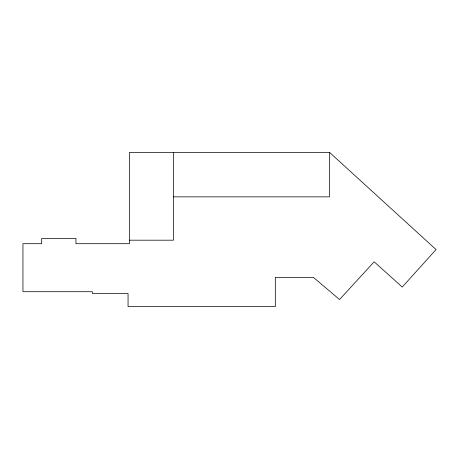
<?xml version="1.0" encoding="UTF-8"?>
<svg xmlns="http://www.w3.org/2000/svg" width="459" height="459" viewBox="0 0 459 459"><rect width="100%" height="100%" fill="white"/><g stroke="black" fill="none" stroke-linecap="round" stroke-linejoin="round"><path stroke-width="0.69" d="M329.482 152.354L129.518 152.354L129.518 243.7L75.942 243.7L75.942 238.428L41.689 238.428L41.689 243.7L22.95 243.7L22.95 291.712L92.339 291.712L92.339 293.473L128.055 293.473L128.055 306.646L275.32 306.646L275.32 277.368L313.377 277.368L339.562 299.52L374.16 261.791L402.239 287.064L436.05 249.553L329.482 152.354L329.482 196.854L173.433 196.854M129.518 240.189L173.433 240.189L173.433 152.354"/></g></svg>
